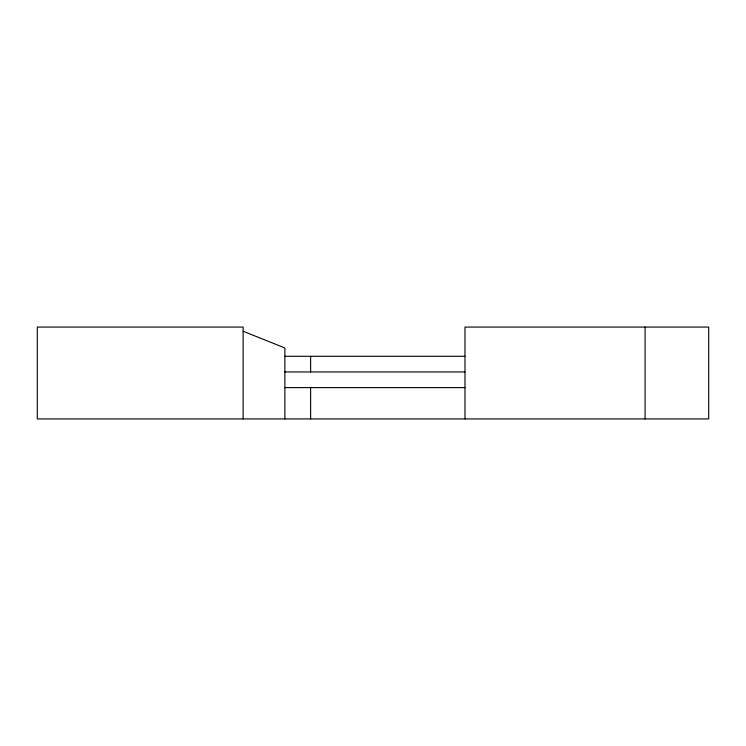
<?xml version="1.0" encoding="UTF-8"?>
<svg xmlns="http://www.w3.org/2000/svg" width="746" height="746" viewBox="0 0 746 746"><rect width="100%" height="100%" fill="white"/><g stroke="black" fill="none" stroke-linecap="round" stroke-linejoin="round"><path stroke-width="1.12" d="M284.879 356.299L464.991 356.299M284.879 371.956L464.991 371.956M284.879 387.612L464.991 387.612M243.131 331.252L284.879 347.953L284.879 418.926M645.094 327.074L645.094 418.926M464.991 418.926L464.991 327.074L708.7 327.074L708.7 418.926L37.3 418.926L37.3 327.074L243.131 327.074L243.131 418.926M310.616 356.299L310.616 371.956M310.616 387.612L310.616 418.926"/></g></svg>
